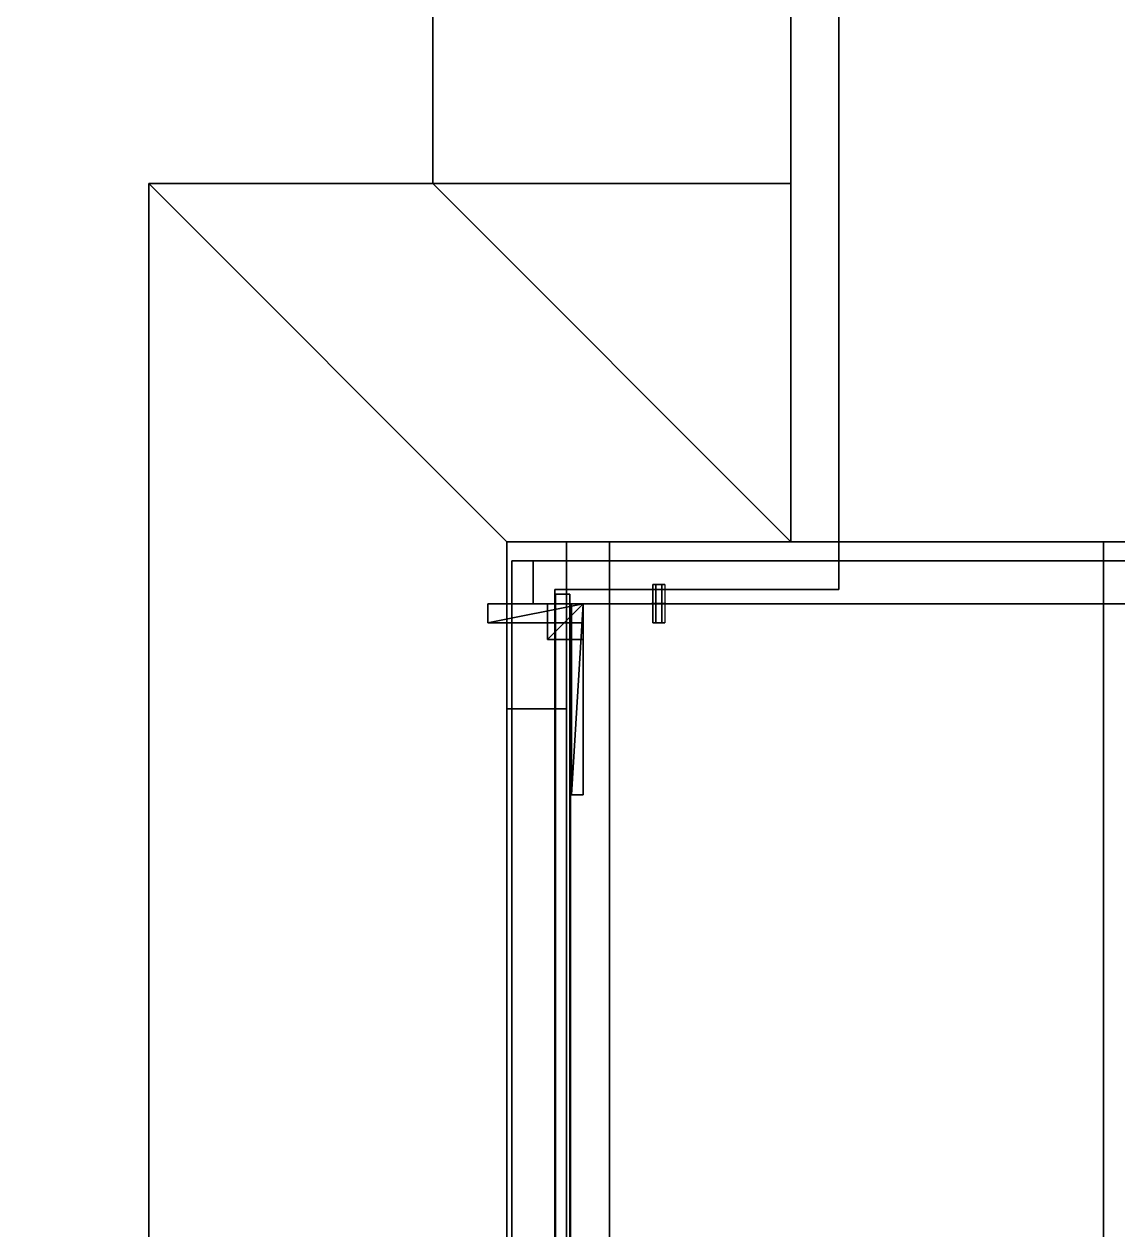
# Model space of a CAD drawing. Extents: x -150 to 6983, y -150 to 6527.
# Drawn here: x 3947 to 4405, y 3529 to 4034 of the extents above; entities that cross this region are included whole.
import ezdxf

# ---------------------------------------------------------------- set-up
doc = ezdxf.new("R2010")
doc.units = 0
for name, color, linetype in [('LAYER0', 7, 'CONTINUOUS'), ('LAYER171', 7, 'CONTINUOUS'), ('LAYER174', 7, 'CONTINUOUS'), ('LAYER176', 7, 'CONTINUOUS'), ('LAYER24', 45, 'CONTINUOUS'), ('LAYER3', 7, 'CONTINUOUS'), ('LAYER33', 2, 'CONTINUOUS'), ('LAYER34', 7, 'CONTINUOUS'), ('LAYER35', 253, 'CONTINUOUS'), ('LAYER36', 253, 'CONTINUOUS'), ('LAYER37', 253, 'CONTINUOUS'), ('LAYER38', 253, 'CONTINUOUS'), ('LAYER39', 253, 'CONTINUOUS'), ('LAYER4', 7, 'CONTINUOUS'), ('LAYER40', 253, 'CONTINUOUS'), ('LAYER42', 7, 'CONTINUOUS'), ('LAYER46', 7, 'CONTINUOUS'), ('LAYER48', 7, 'CONTINUOUS'), ('LAYER5', 7, 'CONTINUOUS'), ('LAYER6', 45, 'CONTINUOUS'), ('LAYER63', 7, 'CONTINUOUS'), ('LAYER67', 254, 'CONTINUOUS'), ('LAYER68', 45, 'CONTINUOUS'), ('LAYER69', 45, 'CONTINUOUS'), ('LAYER70', 45, 'CONTINUOUS'), ('LAYER71', 45, 'CONTINUOUS'), ('LAYER74', 254, 'CONTINUOUS')]:
    doc.layers.add(name, color=color, linetype=linetype)

msp = doc.modelspace()

# ---------------------------------------------------------------- linework, layer by layer
at = {"layer": 'LAYER0', "invisible_edges": 1}
for points in [[(6983, 6527, -5), (-150, -150, -5), (-150, 6527, -5), (6983, 6527, -5)], [(-150, -150, -5), (6983, 6527, -5), (6983, -150, -5), (-150, -150, -5)], [(6983, -150), (-150, 6527), (-150, -150), (6983, -150)], [(-150, 6527), (6983, -150), (6983, 6527), (-150, 6527)]]:
    msp.add_3dface(points, dxfattribs=at)
at = {"layer": 'LAYER171'}
for points, invisible_edges in [([(4268, 5390), (4288, 5410), (4268, 3817), (4268, 5390)], 3), ([(4288, 3797), (4268, 3817), (4288, 5410), (4288, 3797)], 3), ([(4288, 5410, 100), (4268, 5390, 100), (4288, 3797, 100), (4288, 5410, 100)], 3), ([(4288, 5410), (4288, 3797, 100), (4288, 3797), (4288, 5410)], 1), ([(4288, 3797, 100), (4288, 5410), (4288, 5410, 100), (4288, 3797, 100)], 1), ([(4268, 5390, 100), (4268, 3817), (4268, 3817, 100), (4268, 5390, 100)], 1), ([(4268, 3817), (4268, 5390, 100), (4268, 5390), (4268, 3817)], 1), ([(4268, 3817, 100), (4288, 3797, 100), (4268, 5390, 100), (4268, 3817, 100)], 3), ([(4149, 3817), (4169, 3797), (4149, 2232), (4149, 3817)], 3), ([(4169, 3797), (4149, 3817), (4268, 3817), (4169, 3797)], 5), ([(4149, 3817, 100), (4149, 2232), (4149, 2232, 100), (4149, 3817, 100)], 1), ([(4149, 2232), (4149, 3817, 100), (4149, 3817), (4149, 2232)], 1), ([(4149, 3817, 100), (4268, 3817), (4149, 3817), (4149, 3817, 100)], 1), ([(4268, 3817), (4149, 3817, 100), (4268, 3817, 100), (4268, 3817)], 1), ([(4149, 2232, 100), (4169, 2212, 100), (4149, 3817, 100), (4149, 2232, 100)], 3), ([(4149, 3817, 100), (4169, 2212, 100), (4169, 3797, 100), (4149, 3817, 100)], 5), ([(4149, 3817, 100), (4169, 3797, 100), (4268, 3817, 100), (4149, 3817, 100)], 3), ([(4169, 3797), (4268, 3817), (4288, 3797), (4169, 3797)], 3), ([(4268, 3817, 100), (4169, 3797, 100), (4288, 3797, 100), (4268, 3817, 100)], 5), ([(4169, 2212), (4149, 2232), (4169, 3797), (4169, 2212)], 3), ([(4288, 3797, 100), (4169, 3797), (4288, 3797), (4288, 3797, 100)], 1), ([(4169, 3797), (4288, 3797, 100), (4169, 3797, 100), (4169, 3797)], 1), ([(4169, 3797), (4169, 2212, 100), (4169, 2212), (4169, 3797)], 1), ([(4169, 2212, 100), (4169, 3797), (4169, 3797, 100), (4169, 2212, 100)], 1)]:
    msp.add_3dface(points, dxfattribs=dict(at, invisible_edges=invisible_edges))
at = {"layer": 'LAYER174', "invisible_edges": 1}
for points in [[(4149, 3747, 1955), (4149, 3817, 705), (4149, 3747, 705), (4149, 3747, 1955)], [(4149, 3817, 705), (4149, 3747, 1955), (4149, 3817, 1955), (4149, 3817, 705)], [(4174, 3747, 705), (4149, 3817, 705), (4174, 3817, 705), (4174, 3747, 705)], [(4149, 3817, 705), (4174, 3747, 705), (4149, 3747, 705), (4149, 3817, 705)], [(4174, 3817, 1955), (4149, 3817, 705), (4149, 3817, 1955), (4174, 3817, 1955)], [(4149, 3817, 705), (4174, 3817, 1955), (4174, 3817, 705), (4149, 3817, 705)], [(4149, 3747, 1955), (4174, 3817, 1955), (4149, 3817, 1955), (4149, 3747, 1955)], [(4174, 3817, 1955), (4149, 3747, 1955), (4174, 3747, 1955), (4174, 3817, 1955)], [(4174, 3817, 1955), (4174, 3747, 705), (4174, 3817, 705), (4174, 3817, 1955)], [(4174, 3747, 705), (4174, 3817, 1955), (4174, 3747, 1955), (4174, 3747, 705)], [(4174, 3747, 705), (4149, 3747, 1955), (4149, 3747, 705), (4174, 3747, 705)], [(4149, 3747, 1955), (4174, 3747, 705), (4174, 3747, 1955), (4149, 3747, 1955)]]:
    msp.add_3dface(points, dxfattribs=at)
at = {"layer": 'LAYER176', "invisible_edges": 1}
for points in [[(4149, 3747, 680), (4149, 3817, 548), (4149, 3747, 548), (4149, 3747, 680)], [(4149, 3817, 548), (4149, 3747, 680), (4149, 3817, 680), (4149, 3817, 548)], [(4174, 3747, 548), (4149, 3817, 548), (4174, 3817, 548), (4174, 3747, 548)], [(4149, 3817, 548), (4174, 3747, 548), (4149, 3747, 548), (4149, 3817, 548)], [(4174, 3817, 680), (4149, 3817, 548), (4149, 3817, 680), (4174, 3817, 680)], [(4149, 3817, 548), (4174, 3817, 680), (4174, 3817, 548), (4149, 3817, 548)], [(4149, 3747, 680), (4174, 3817, 680), (4149, 3817, 680), (4149, 3747, 680)], [(4174, 3817, 680), (4149, 3747, 680), (4174, 3747, 680), (4174, 3817, 680)], [(4174, 3817, 680), (4174, 3747, 548), (4174, 3817, 548), (4174, 3817, 680)], [(4174, 3747, 548), (4174, 3817, 680), (4174, 3747, 680), (4174, 3747, 548)], [(4174, 3747, 548), (4149, 3747, 680), (4149, 3747, 548), (4174, 3747, 548)], [(4149, 3747, 680), (4174, 3747, 548), (4174, 3747, 680), (4149, 3747, 680)]]:
    msp.add_3dface(points, dxfattribs=at)
at = {"layer": 'LAYER24', "invisible_edges": 1}
for points in [[(4151, 3790.999, 100), (4501, 3808.999, 100), (4501, 3790.999, 100), (4151, 3790.999, 100)], [(4501, 3808.999, 100), (4151, 3790.999, 100), (4151, 3808.999, 100), (4501, 3808.999, 100)], [(4151, 3808.999, 530), (4501, 3790.999, 530), (4501, 3808.999, 530), (4151, 3808.999, 530)], [(4501, 3790.999, 530), (4151, 3808.999, 530), (4151, 3790.999, 530), (4501, 3790.999, 530)], [(4151, 3808.999, 530), (4151, 3790.999, 100), (4151, 3790.999, 530), (4151, 3808.999, 530)], [(4151, 3790.999, 100), (4151, 3808.999, 530), (4151, 3808.999, 100), (4151, 3790.999, 100)], [(4501, 3808.999, 100), (4151, 3808.999, 530), (4501, 3808.999, 530), (4501, 3808.999, 100)], [(4151, 3808.999, 530), (4501, 3808.999, 100), (4151, 3808.999, 100), (4151, 3808.999, 530)], [(4151, 3790.999, 100), (4501, 3790.999, 530), (4151, 3790.999, 530), (4151, 3790.999, 100)], [(4501, 3790.999, 530), (4151, 3790.999, 100), (4501, 3790.999, 100), (4501, 3790.999, 530)]]:
    msp.add_3dface(points, dxfattribs=at)
at = {"layer": 'LAYER3'}
for points, invisible_edges in [([(4268, 5390), (4118, 3967), (4118, 5240), (4268, 5390)], 1), ([(4118, 3967), (4268, 5390), (4268, 3817), (4118, 3967)], 1), ([(4268, 3817, 2407), (4268, 4207.5, 1945.5), (4268, 5390, 2407), (4268, 3817, 2407)], 3), ([(4268, 4207.5, 1713.5), (4268, 3817), (4268, 5390), (4268, 4207.5, 1713.5)], 5), ([(4118, 5240, 2407), (4118, 3967), (4118, 3967, 2407), (4118, 5240, 2407)], 1), ([(4118, 3967), (4118, 5240, 2407), (4118, 5240), (4118, 3967)], 1), ([(4268, 4207.5, 1945.5), (4268, 3817, 2407), (4268, 4207.5, 1713.5), (4268, 4207.5, 1945.5)], 7), ([(4268, 3817), (4268, 4207.5, 1713.5), (4268, 3817, 2407), (4268, 3817)], 3), ([(4118, 3967, 2407), (4268, 3817), (4268, 3817, 2407), (4118, 3967, 2407)], 1), ([(4268, 3817), (4118, 3967, 2407), (4118, 3967), (4268, 3817)], 1)]:
    msp.add_3dface(points, dxfattribs=dict(at, invisible_edges=invisible_edges))
at = {"layer": 'LAYER33'}
for points in [[(4181, 3790.999, 500.5), (4176, 3710.999, 500.5), (4181, 3710.999, 500.5), (4181, 3790.999, 500.5)], [(4176, 3790.999, 500.5), (4176, 3710.999, 500.5), (4181, 3790.999, 500.5), (4176, 3790.999, 500.5)], [(4181, 3790.999, 477.5), (4176, 3790.999, 500.5), (4181, 3790.999, 500.5), (4181, 3790.999, 477.5)], [(4176, 3790.999, 477.5), (4176, 3790.999, 500.5), (4181, 3790.999, 477.5), (4176, 3790.999, 477.5)], [(4176, 3710.999, 477.5), (4181, 3790.999, 477.5), (4181, 3710.999, 477.5), (4176, 3710.999, 477.5)], [(4176, 3790.999, 477.5), (4181, 3790.999, 477.5), (4176, 3710.999, 477.5), (4176, 3790.999, 477.5)], [(4176, 3710.999, 500.5), (4176, 3790.999, 477.5), (4176, 3710.999, 477.5), (4176, 3710.999, 500.5)], [(4176, 3790.999, 500.5), (4176, 3790.999, 477.5), (4176, 3710.999, 500.5), (4176, 3790.999, 500.5)], [(4181, 3710.999, 477.5), (4181, 3790.999, 500.5), (4181, 3710.999, 500.5), (4181, 3710.999, 477.5)], [(4181, 3790.999, 477.5), (4181, 3790.999, 500.5), (4181, 3710.999, 477.5), (4181, 3790.999, 477.5)], [(4181, 3710.999, 500.5), (4176, 3710.999, 477.5), (4181, 3710.999, 477.5), (4181, 3710.999, 500.5)], [(4176, 3710.999, 500.5), (4176, 3710.999, 477.5), (4181, 3710.999, 500.5), (4176, 3710.999, 500.5)]]:
    msp.add_3dface(points, dxfattribs=at)
at = {"layer": 'LAYER34', "invisible_edges": 1}
for points in [[(4181, 3790.999, 500.5), (4176, 3710.999, 500.5), (4181, 3710.999, 500.5), (4181, 3790.999, 500.5)], [(4176, 3710.999, 500.5), (4181, 3790.999, 500.5), (4176, 3790.999, 500.5), (4176, 3710.999, 500.5)], [(4176, 3790.999, 477.5), (4181, 3710.999, 477.5), (4176, 3710.999, 477.5), (4176, 3790.999, 477.5)], [(4181, 3710.999, 477.5), (4176, 3790.999, 477.5), (4181, 3790.999, 477.5), (4181, 3710.999, 477.5)], [(4176, 3790.999, 477.5), (4181, 3790.999, 500.5), (4181, 3790.999, 477.5), (4176, 3790.999, 477.5)], [(4181, 3790.999, 500.5), (4176, 3790.999, 477.5), (4176, 3790.999, 500.5), (4181, 3790.999, 500.5)], [(4176, 3710.999, 500.5), (4176, 3790.999, 477.5), (4176, 3710.999, 477.5), (4176, 3710.999, 500.5)], [(4176, 3790.999, 477.5), (4176, 3710.999, 500.5), (4176, 3790.999, 500.5), (4176, 3790.999, 477.5)], [(4181, 3790.999, 500.5), (4181, 3710.999, 477.5), (4181, 3790.999, 477.5), (4181, 3790.999, 500.5)], [(4181, 3710.999, 477.5), (4181, 3790.999, 500.5), (4181, 3710.999, 500.5), (4181, 3710.999, 477.5)], [(4176, 3710.999, 500.5), (4181, 3710.999, 477.5), (4181, 3710.999, 500.5), (4176, 3710.999, 500.5)], [(4181, 3710.999, 477.5), (4176, 3710.999, 500.5), (4176, 3710.999, 477.5), (4181, 3710.999, 477.5)]]:
    msp.add_3dface(points, dxfattribs=at)
at = {"layer": 'LAYER35'}
for points in [[(4181, 3790.999, 500.5), (4166, 3775.999, 500.5), (4181, 3775.999, 500.5), (4181, 3790.999, 500.5)], [(4166, 3790.999, 500.5), (4166, 3775.999, 500.5), (4181, 3790.999, 500.5), (4166, 3790.999, 500.5)], [(4181, 3790.999, 485.5), (4166, 3790.999, 500.5), (4181, 3790.999, 500.5), (4181, 3790.999, 485.5)], [(4166, 3790.999, 485.5), (4166, 3790.999, 500.5), (4181, 3790.999, 485.5), (4166, 3790.999, 485.5)], [(4166, 3775.999, 485.5), (4181, 3790.999, 485.5), (4181, 3775.999, 485.5), (4166, 3775.999, 485.5)], [(4166, 3790.999, 485.5), (4181, 3790.999, 485.5), (4166, 3775.999, 485.5), (4166, 3790.999, 485.5)], [(4166, 3775.999, 500.5), (4166, 3790.999, 485.5), (4166, 3775.999, 485.5), (4166, 3775.999, 500.5)], [(4166, 3790.999, 500.5), (4166, 3790.999, 485.5), (4166, 3775.999, 500.5), (4166, 3790.999, 500.5)], [(4181, 3775.999, 485.5), (4181, 3790.999, 500.5), (4181, 3775.999, 500.5), (4181, 3775.999, 485.5)], [(4181, 3790.999, 485.5), (4181, 3790.999, 500.5), (4181, 3775.999, 485.5), (4181, 3790.999, 485.5)], [(4181, 3775.999, 500.5), (4166, 3775.999, 485.5), (4181, 3775.999, 485.5), (4181, 3775.999, 500.5)], [(4166, 3775.999, 500.5), (4166, 3775.999, 485.5), (4181, 3775.999, 500.5), (4166, 3775.999, 500.5)]]:
    msp.add_3dface(points, dxfattribs=at)
at = {"layer": 'LAYER36'}
for points in [[(4181, 3790.999, 500.5), (4166, 3775.999, 500.5), (4181, 3775.999, 500.5), (4181, 3790.999, 500.5)], [(4166, 3790.999, 500.5), (4166, 3775.999, 500.5), (4181, 3790.999, 500.5), (4166, 3790.999, 500.5)], [(4181, 3790.999, 485.5), (4166, 3790.999, 500.5), (4181, 3790.999, 500.5), (4181, 3790.999, 485.5)], [(4166, 3790.999, 485.5), (4166, 3790.999, 500.5), (4181, 3790.999, 485.5), (4166, 3790.999, 485.5)], [(4166, 3775.999, 485.5), (4181, 3790.999, 485.5), (4181, 3775.999, 485.5), (4166, 3775.999, 485.5)], [(4166, 3790.999, 485.5), (4181, 3790.999, 485.5), (4166, 3775.999, 485.5), (4166, 3790.999, 485.5)], [(4166, 3775.999, 500.5), (4166, 3790.999, 485.5), (4166, 3775.999, 485.5), (4166, 3775.999, 500.5)], [(4166, 3790.999, 500.5), (4166, 3790.999, 485.5), (4166, 3775.999, 500.5), (4166, 3790.999, 500.5)], [(4181, 3775.999, 485.5), (4181, 3790.999, 500.5), (4181, 3775.999, 500.5), (4181, 3775.999, 485.5)], [(4181, 3790.999, 485.5), (4181, 3790.999, 500.5), (4181, 3775.999, 485.5), (4181, 3790.999, 485.5)], [(4181, 3775.999, 500.5), (4166, 3775.999, 485.5), (4181, 3775.999, 485.5), (4181, 3775.999, 500.5)], [(4166, 3775.999, 500.5), (4166, 3775.999, 485.5), (4181, 3775.999, 500.5), (4166, 3775.999, 500.5)]]:
    msp.add_3dface(points, dxfattribs=at)
at = {"layer": 'LAYER37'}
for points in [[(4181, 3790.999, 500.5), (4166, 3775.999, 500.5), (4181, 3775.999, 500.5), (4181, 3790.999, 500.5)], [(4166, 3790.999, 500.5), (4166, 3775.999, 500.5), (4181, 3790.999, 500.5), (4166, 3790.999, 500.5)], [(4181, 3790.999, 485.5), (4166, 3790.999, 500.5), (4181, 3790.999, 500.5), (4181, 3790.999, 485.5)], [(4166, 3790.999, 485.5), (4166, 3790.999, 500.5), (4181, 3790.999, 485.5), (4166, 3790.999, 485.5)], [(4166, 3775.999, 485.5), (4181, 3790.999, 485.5), (4181, 3775.999, 485.5), (4166, 3775.999, 485.5)], [(4166, 3790.999, 485.5), (4181, 3790.999, 485.5), (4166, 3775.999, 485.5), (4166, 3790.999, 485.5)], [(4166, 3775.999, 500.5), (4166, 3790.999, 485.5), (4166, 3775.999, 485.5), (4166, 3775.999, 500.5)], [(4166, 3790.999, 500.5), (4166, 3790.999, 485.5), (4166, 3775.999, 500.5), (4166, 3790.999, 500.5)], [(4181, 3775.999, 485.5), (4181, 3790.999, 500.5), (4181, 3775.999, 500.5), (4181, 3775.999, 485.5)], [(4181, 3790.999, 485.5), (4181, 3790.999, 500.5), (4181, 3775.999, 485.5), (4181, 3790.999, 485.5)], [(4181, 3775.999, 500.5), (4166, 3775.999, 485.5), (4181, 3775.999, 485.5), (4181, 3775.999, 500.5)], [(4166, 3775.999, 500.5), (4166, 3775.999, 485.5), (4181, 3775.999, 500.5), (4166, 3775.999, 500.5)]]:
    msp.add_3dface(points, dxfattribs=at)
at = {"layer": 'LAYER38'}
for points in [[(4181, 3790.999, 500.5), (4166, 3775.999, 500.5), (4181, 3775.999, 500.5), (4181, 3790.999, 500.5)], [(4166, 3790.999, 500.5), (4166, 3775.999, 500.5), (4181, 3790.999, 500.5), (4166, 3790.999, 500.5)], [(4181, 3790.999, 485.5), (4166, 3790.999, 500.5), (4181, 3790.999, 500.5), (4181, 3790.999, 485.5)], [(4166, 3790.999, 485.5), (4166, 3790.999, 500.5), (4181, 3790.999, 485.5), (4166, 3790.999, 485.5)], [(4166, 3775.999, 485.5), (4181, 3790.999, 485.5), (4181, 3775.999, 485.5), (4166, 3775.999, 485.5)], [(4166, 3790.999, 485.5), (4181, 3790.999, 485.5), (4166, 3775.999, 485.5), (4166, 3790.999, 485.5)], [(4166, 3775.999, 500.5), (4166, 3790.999, 485.5), (4166, 3775.999, 485.5), (4166, 3775.999, 500.5)], [(4166, 3790.999, 500.5), (4166, 3790.999, 485.5), (4166, 3775.999, 500.5), (4166, 3790.999, 500.5)], [(4181, 3775.999, 485.5), (4181, 3790.999, 500.5), (4181, 3775.999, 500.5), (4181, 3775.999, 485.5)], [(4181, 3790.999, 485.5), (4181, 3790.999, 500.5), (4181, 3775.999, 485.5), (4181, 3790.999, 485.5)], [(4181, 3775.999, 500.5), (4166, 3775.999, 485.5), (4181, 3775.999, 485.5), (4181, 3775.999, 500.5)], [(4166, 3775.999, 500.5), (4166, 3775.999, 485.5), (4181, 3775.999, 500.5), (4166, 3775.999, 500.5)]]:
    msp.add_3dface(points, dxfattribs=at)
at = {"layer": 'LAYER39'}
for points in [[(4181, 3790.999, 500.5), (4141, 3782.999, 500.5), (4181, 3782.999, 500.5), (4181, 3790.999, 500.5)], [(4141, 3790.999, 500.5), (4141, 3782.999, 500.5), (4181, 3790.999, 500.5), (4141, 3790.999, 500.5)], [(4181, 3790.999, 492.5), (4141, 3790.999, 500.5), (4181, 3790.999, 500.5), (4181, 3790.999, 492.5)], [(4141, 3790.999, 492.5), (4141, 3790.999, 500.5), (4181, 3790.999, 492.5), (4141, 3790.999, 492.5)], [(4141, 3782.999, 492.5), (4181, 3790.999, 492.5), (4181, 3782.999, 492.5), (4141, 3782.999, 492.5)], [(4141, 3790.999, 492.5), (4181, 3790.999, 492.5), (4141, 3782.999, 492.5), (4141, 3790.999, 492.5)], [(4141, 3782.999, 500.5), (4141, 3790.999, 492.5), (4141, 3782.999, 492.5), (4141, 3782.999, 500.5)], [(4141, 3790.999, 500.5), (4141, 3790.999, 492.5), (4141, 3782.999, 500.5), (4141, 3790.999, 500.5)], [(4181, 3782.999, 492.5), (4181, 3790.999, 500.5), (4181, 3782.999, 500.5), (4181, 3782.999, 492.5)], [(4181, 3790.999, 492.5), (4181, 3790.999, 500.5), (4181, 3782.999, 492.5), (4181, 3790.999, 492.5)], [(4181, 3782.999, 500.5), (4141, 3782.999, 492.5), (4181, 3782.999, 492.5), (4181, 3782.999, 500.5)], [(4141, 3782.999, 500.5), (4141, 3782.999, 492.5), (4181, 3782.999, 500.5), (4141, 3782.999, 500.5)]]:
    msp.add_3dface(points, dxfattribs=at)
at = {"layer": 'LAYER4', "invisible_edges": 1}
for points in [[(4268, 3967), (4149, 3817), (3999, 3967), (4268, 3967)], [(3999, 3967, 2407), (4268, 3967), (3999, 3967), (3999, 3967, 2407)], [(4268, 3967), (3999, 3967, 2407), (4268, 3967, 2407), (4268, 3967)], [(3999, 3967, 2407), (4149, 3817), (4149, 3817, 2407), (3999, 3967, 2407)], [(4149, 3817), (3999, 3967, 2407), (3999, 3967), (4149, 3817)], [(4149, 3817, 2407), (4268, 3967, 2407), (3999, 3967, 2407), (4149, 3817, 2407)], [(4149, 3817), (4268, 3967), (4268, 3817), (4149, 3817)], [(4268, 3967, 2407), (4149, 3817, 2407), (4268, 3817, 2407), (4268, 3967, 2407)], [(4268, 3967), (4268, 3817, 2407), (4268, 3817), (4268, 3967)], [(4268, 3817, 2407), (4268, 3967), (4268, 3967, 2407), (4268, 3817, 2407)], [(4268, 3817, 2407), (4149, 3817), (4268, 3817), (4268, 3817, 2407)], [(4149, 3817), (4268, 3817, 2407), (4149, 3817, 2407), (4149, 3817)]]:
    msp.add_3dface(points, dxfattribs=at)
at = {"layer": 'LAYER40'}
for points in [[(4181, 3790.999, 500.5), (4176, 3710.999, 500.5), (4181, 3710.999, 500.5), (4181, 3790.999, 500.5)], [(4176, 3790.999, 500.5), (4176, 3710.999, 500.5), (4181, 3790.999, 500.5), (4176, 3790.999, 500.5)], [(4181, 3790.999, 484.5), (4176, 3790.999, 500.5), (4181, 3790.999, 500.5), (4181, 3790.999, 484.5)], [(4176, 3790.999, 484.5), (4176, 3790.999, 500.5), (4181, 3790.999, 484.5), (4176, 3790.999, 484.5)], [(4176, 3710.999, 484.5), (4181, 3790.999, 484.5), (4181, 3710.999, 484.5), (4176, 3710.999, 484.5)], [(4176, 3790.999, 484.5), (4181, 3790.999, 484.5), (4176, 3710.999, 484.5), (4176, 3790.999, 484.5)], [(4176, 3710.999, 500.5), (4176, 3790.999, 484.5), (4176, 3710.999, 484.5), (4176, 3710.999, 500.5)], [(4176, 3790.999, 500.5), (4176, 3790.999, 484.5), (4176, 3710.999, 500.5), (4176, 3790.999, 500.5)], [(4181, 3710.999, 484.5), (4181, 3790.999, 500.5), (4181, 3710.999, 500.5), (4181, 3710.999, 484.5)], [(4181, 3790.999, 484.5), (4181, 3790.999, 500.5), (4181, 3710.999, 484.5), (4181, 3790.999, 484.5)], [(4181, 3710.999, 500.5), (4176, 3710.999, 484.5), (4181, 3710.999, 484.5), (4181, 3710.999, 500.5)], [(4176, 3710.999, 500.5), (4176, 3710.999, 484.5), (4181, 3710.999, 500.5), (4176, 3710.999, 500.5)]]:
    msp.add_3dface(points, dxfattribs=at)
at = {"layer": 'LAYER42', "invisible_edges": 1}
for points in [[(4151, 3790.999, 101), (4501, 2256.999, 101), (4151, 2256.999, 101), (4151, 3790.999, 101)], [(4501, 2256.999, 101), (4151, 3790.999, 101), (4501, 3790.999, 101), (4501, 2256.999, 101)], [(4151, 3790.999, 101), (4501, 3790.999, 119), (4501, 3790.999, 101), (4151, 3790.999, 101)], [(4501, 3790.999, 119), (4151, 3790.999, 101), (4151, 3790.999, 119), (4501, 3790.999, 119)], [(4151, 2256.999, 119), (4151, 3790.999, 101), (4151, 2256.999, 101), (4151, 2256.999, 119)], [(4151, 3790.999, 101), (4151, 2256.999, 119), (4151, 3790.999, 119), (4151, 3790.999, 101)], [(4501, 3790.999, 119), (4151, 2256.999, 119), (4501, 2256.999, 119), (4501, 3790.999, 119)], [(4151, 2256.999, 119), (4501, 3790.999, 119), (4151, 3790.999, 119), (4151, 2256.999, 119)]]:
    msp.add_3dface(points, dxfattribs=at)
at = {"layer": 'LAYER46', "invisible_edges": 1}
for points in [[(4169.3, 3794.999, 529.5), (4175.3, 3028.999, 529.5), (4175.3, 3794.999, 529.5), (4169.3, 3794.999, 529.5)], [(4175.3, 3028.999, 529.5), (4169.3, 3794.999, 529.5), (4169.3, 3028.999, 529.5), (4175.3, 3028.999, 529.5)], [(4175.3, 3794.999, 115), (4169.3, 3794.999, 529.5), (4175.3, 3794.999, 529.5), (4175.3, 3794.999, 115)], [(4169.3, 3794.999, 529.5), (4175.3, 3794.999, 115), (4169.3, 3794.999, 115), (4169.3, 3794.999, 529.5)], [(4169.3, 3028.999, 115), (4175.3, 3794.999, 115), (4175.3, 3028.999, 115), (4169.3, 3028.999, 115)], [(4175.3, 3794.999, 115), (4169.3, 3028.999, 115), (4169.3, 3794.999, 115), (4175.3, 3794.999, 115)], [(4169.3, 3794.999, 529.5), (4169.3, 3028.999, 115), (4169.3, 3028.999, 529.5), (4169.3, 3794.999, 529.5)], [(4169.3, 3028.999, 115), (4169.3, 3794.999, 529.5), (4169.3, 3794.999, 115), (4169.3, 3028.999, 115)], [(4175.3, 3794.999, 115), (4175.3, 3028.999, 529.5), (4175.3, 3028.999, 115), (4175.3, 3794.999, 115)], [(4175.3, 3028.999, 529.5), (4175.3, 3794.999, 115), (4175.3, 3794.999, 529.5), (4175.3, 3028.999, 529.5)]]:
    msp.add_3dface(points, dxfattribs=at)
at = {"layer": 'LAYER48', "invisible_edges": 1}
for points in [[(4151, 3790.999, 530), (4151, 3032.999, 410), (4151, 3032.999, 530), (4151, 3790.999, 530)], [(4151, 3032.999, 410), (4151, 3790.999, 530), (4151, 3790.999, 410), (4151, 3032.999, 410)], [(4169, 3790.999, 410), (4151, 3032.999, 410), (4151, 3790.999, 410), (4169, 3790.999, 410)], [(4151, 3032.999, 410), (4169, 3790.999, 410), (4169, 3032.999, 410), (4151, 3032.999, 410)], [(4151, 3790.999, 530), (4169, 3790.999, 410), (4151, 3790.999, 410), (4151, 3790.999, 530)], [(4169, 3790.999, 410), (4151, 3790.999, 530), (4169, 3790.999, 530), (4169, 3790.999, 410)], [(4169, 3032.999, 530), (4151, 3790.999, 530), (4151, 3032.999, 530), (4169, 3032.999, 530)], [(4151, 3790.999, 530), (4169, 3032.999, 530), (4169, 3790.999, 530), (4151, 3790.999, 530)], [(4169, 3790.999, 410), (4169, 3032.999, 530), (4169, 3032.999, 410), (4169, 3790.999, 410)], [(4169, 3032.999, 530), (4169, 3790.999, 410), (4169, 3790.999, 530), (4169, 3032.999, 530)]]:
    msp.add_3dface(points, dxfattribs=at)
at = {"layer": 'LAYER5'}
for points, invisible_edges in [([(4149, 3817), (3999, 2382), (3999, 3967), (4149, 3817)], 1), ([(3999, 3967), (4149, 3817, 2407), (4149, 3817), (3999, 3967)], 1), ([(4149, 3817, 2407), (3999, 3967), (3999, 3967, 2407), (4149, 3817, 2407)], 1), ([(3999, 3967, 2407), (3999, 2382), (3999, 2382, 2407), (3999, 3967, 2407)], 1), ([(3999, 2382), (3999, 3967, 2407), (3999, 3967), (3999, 2382)], 1), ([(4149, 2232, 2407), (3999, 3967, 2407), (3999, 2382, 2407), (4149, 2232, 2407)], 1), ([(3999, 3967, 2407), (4149, 2232, 2407), (4149, 3817, 2407), (3999, 3967, 2407)], 1), ([(3999, 2382), (4149, 3817), (4149, 2232), (3999, 2382)], 1), ([(4149, 3817, 2407), (4149, 2986.5, 475.5), (4149, 3817), (4149, 3817, 2407)], 3), ([(4149, 3817, 2407), (4149, 2926.5, 475.5), (4149, 2986.5, 475.5), (4149, 3817, 2407)], 5), ([(4149, 3817, 2407), (4149, 2785.5, 475.5), (4149, 2926.5, 475.5), (4149, 3817, 2407)], 7), ([(4149, 3817, 2407), (4149, 2725.5, 475.5), (4149, 2785.5, 475.5), (4149, 3817, 2407)], 5), ([(4149, 2232, 2407), (4149, 2725.5, 475.5), (4149, 3817, 2407), (4149, 2232, 2407)], 3), ([(4149, 2986.5, 395.5), (4149, 3817), (4149, 2986.5, 475.5), (4149, 2986.5, 395.5)], 3), ([(4149, 2926.5, 395.5), (4149, 3817), (4149, 2986.5, 395.5), (4149, 2926.5, 395.5)], 3), ([(4149, 2785.5, 395.5), (4149, 3817), (4149, 2926.5, 395.5), (4149, 2785.5, 395.5)], 7), ([(4149, 2725.5, 395.5), (4149, 3817), (4149, 2785.5, 395.5), (4149, 2725.5, 395.5)], 3), ([(4149, 2725.5, 395.5), (4149, 2232), (4149, 3817), (4149, 2725.5, 395.5)], 5)]:
    msp.add_3dface(points, dxfattribs=dict(at, invisible_edges=invisible_edges))
at = {"layer": 'LAYER6', "invisible_edges": 1}
for points in [[(4149, 3817, 680), (4465, 2247, 680), (4149, 2247, 680), (4149, 3817, 680)], [(4465, 2247, 680), (4149, 3817, 680), (4465, 3817, 680), (4465, 2247, 680)], [(4149, 3817, 680), (4465, 3817, 705), (4465, 3817, 680), (4149, 3817, 680)], [(4465, 3817, 705), (4149, 3817, 680), (4149, 3817, 705), (4465, 3817, 705)], [(4149, 2247, 705), (4149, 3817, 680), (4149, 2247, 680), (4149, 2247, 705)], [(4149, 3817, 680), (4149, 2247, 705), (4149, 3817, 705), (4149, 3817, 680)], [(4465, 3817, 705), (4149, 2247, 705), (4465, 2247, 705), (4465, 3817, 705)], [(4149, 2247, 705), (4465, 3817, 705), (4149, 3817, 705), (4149, 2247, 705)]]:
    msp.add_3dface(points, dxfattribs=at)
at = {"layer": 'LAYER63', "invisible_edges": 1}
for points in [[(4175.6, 3790.999, 315.5), (4451, 3032.999, 315.5), (4175.6, 3032.999, 315.5), (4175.6, 3790.999, 315.5)], [(4451, 3032.999, 315.5), (4175.6, 3790.999, 315.5), (4451, 3790.999, 315.5), (4451, 3032.999, 315.5)], [(4175.6, 3790.999, 315.5), (4451, 3790.999, 333.5), (4451, 3790.999, 315.5), (4175.6, 3790.999, 315.5)], [(4451, 3790.999, 333.5), (4175.6, 3790.999, 315.5), (4175.6, 3790.999, 333.5), (4451, 3790.999, 333.5)], [(4175.6, 3032.999, 333.5), (4175.6, 3790.999, 315.5), (4175.6, 3032.999, 315.5), (4175.6, 3032.999, 333.5)], [(4175.6, 3790.999, 315.5), (4175.6, 3032.999, 333.5), (4175.6, 3790.999, 333.5), (4175.6, 3790.999, 315.5)], [(4451, 3790.999, 333.5), (4175.6, 3032.999, 333.5), (4451, 3032.999, 333.5), (4451, 3790.999, 333.5)], [(4175.6, 3032.999, 333.5), (4451, 3790.999, 333.5), (4175.6, 3790.999, 333.5), (4175.6, 3032.999, 333.5)]]:
    msp.add_3dface(points, dxfattribs=at)
at = {"layer": 'LAYER67'}
for points in [[(4215.1, 3798.999, 313), (4210.1, 3798.999, 313), (4211.35, 3798.999, 315.165), (4213.85, 3798.999, 315.165)], [(4215.1, 3798.999, 313), (4213.85, 3798.999, 310.835), (4211.35, 3798.999, 310.835), (4210.1, 3798.999, 313)], [(4209.6, 3791.049, 313), (4215.6, 3791.049, 313), (4214.1, 3791.049, 315.598), (4211.1, 3791.049, 315.598)], [(4209.6, 3791.049, 313), (4215.6, 3791.049, 313), (4214.1, 3791.049, 310.402), (4211.1, 3791.049, 310.402)], [(4209.6, 3790.949, 313), (4215.6, 3790.949, 313), (4214.1, 3790.949, 315.598), (4211.1, 3790.949, 315.598)], [(4209.6, 3790.949, 313), (4215.6, 3790.949, 313), (4214.1, 3790.949, 310.402), (4211.1, 3790.949, 310.402)], [(4215.1, 3782.999, 313), (4210.1, 3782.999, 313), (4211.35, 3782.999, 315.165), (4213.85, 3782.999, 315.165)], [(4215.1, 3782.999, 313), (4213.85, 3782.999, 310.835), (4211.35, 3782.999, 310.835), (4210.1, 3782.999, 313)]]:
    msp.add_3dface(points, dxfattribs=at)
at = {"layer": 'LAYER68', "invisible_edges": 1}
for points in [[(4151, 3808.999, 530), (4521, 2238.999, 530), (4151, 2238.999, 530), (4151, 3808.999, 530)], [(4521, 2238.999, 530), (4151, 3808.999, 530), (4521, 3808.999, 530), (4521, 2238.999, 530)], [(4151, 3808.999, 530), (4521, 3808.999, 548), (4521, 3808.999, 530), (4151, 3808.999, 530)], [(4521, 3808.999, 548), (4151, 3808.999, 530), (4151, 3808.999, 548), (4521, 3808.999, 548)], [(4151, 2238.999, 548), (4151, 3808.999, 530), (4151, 2238.999, 530), (4151, 2238.999, 548)], [(4151, 3808.999, 530), (4151, 2238.999, 548), (4151, 3808.999, 548), (4151, 3808.999, 530)], [(4521, 3808.999, 548), (4151, 2238.999, 548), (4521, 2238.999, 548), (4521, 3808.999, 548)], [(4151, 2238.999, 548), (4521, 3808.999, 548), (4151, 3808.999, 548), (4151, 2238.999, 548)]]:
    msp.add_3dface(points, dxfattribs=at)
at = {"layer": 'LAYER69', "invisible_edges": 1}
for points in [[(4149, 3817, 1955), (4399, 2247, 1955), (4149, 2247, 1955), (4149, 3817, 1955)], [(4399, 2247, 1955), (4149, 3817, 1955), (4399, 3817, 1955), (4399, 2247, 1955)], [(4149, 3817, 1955), (4399, 3817, 1980), (4399, 3817, 1955), (4149, 3817, 1955)], [(4399, 3817, 1980), (4149, 3817, 1955), (4149, 3817, 1980), (4399, 3817, 1980)], [(4149, 2247, 1980), (4149, 3817, 1955), (4149, 2247, 1955), (4149, 2247, 1980)], [(4149, 3817, 1955), (4149, 2247, 1980), (4149, 3817, 1980), (4149, 3817, 1955)], [(4399, 3817, 1980), (4149, 2247, 1980), (4399, 2247, 1980), (4399, 3817, 1980)], [(4149, 2247, 1980), (4399, 3817, 1980), (4149, 3817, 1980), (4149, 2247, 1980)], [(4399, 3817, 1980), (4399, 2247, 1955), (4399, 3817, 1955), (4399, 3817, 1980)], [(4399, 2247, 1955), (4399, 3817, 1980), (4399, 2247, 1980), (4399, 2247, 1955)]]:
    msp.add_3dface(points, dxfattribs=at)
at = {"layer": 'LAYER70', "invisible_edges": 1}
for points in [[(4174, 3817, 680), (4174, 2247, 548), (4174, 2247, 680), (4174, 3817, 680)], [(4174, 2247, 548), (4174, 3817, 680), (4174, 3817, 548), (4174, 2247, 548)], [(4192, 3817, 548), (4174, 2247, 548), (4174, 3817, 548), (4192, 3817, 548)], [(4174, 2247, 548), (4192, 3817, 548), (4192, 2247, 548), (4174, 2247, 548)], [(4174, 3817, 680), (4192, 3817, 548), (4174, 3817, 548), (4174, 3817, 680)], [(4192, 3817, 548), (4174, 3817, 680), (4192, 3817, 680), (4192, 3817, 548)], [(4192, 2247, 680), (4174, 3817, 680), (4174, 2247, 680), (4192, 2247, 680)], [(4174, 3817, 680), (4192, 2247, 680), (4192, 3817, 680), (4174, 3817, 680)], [(4192, 3817, 548), (4192, 2247, 680), (4192, 2247, 548), (4192, 3817, 548)], [(4192, 2247, 680), (4192, 3817, 548), (4192, 3817, 680), (4192, 2247, 680)]]:
    msp.add_3dface(points, dxfattribs=at)
at = {"layer": 'LAYER71', "invisible_edges": 1}
for points in [[(4160, 3808.999), (4492, 3790.999), (4160, 3790.999), (4160, 3808.999)], [(4492, 3790.999), (4160, 3808.999), (4492, 3808.999), (4492, 3790.999)], [(4160, 3790.999, 100), (4160, 3808.999), (4160, 3790.999), (4160, 3790.999, 100)], [(4160, 3808.999), (4160, 3790.999, 100), (4160, 3808.999, 100), (4160, 3808.999)], [(4492, 3808.999, 100), (4160, 3790.999, 100), (4492, 3790.999, 100), (4492, 3808.999, 100)], [(4160, 3790.999, 100), (4492, 3808.999, 100), (4160, 3808.999, 100), (4160, 3790.999, 100)], [(4160, 3808.999), (4492, 3808.999, 100), (4492, 3808.999), (4160, 3808.999)], [(4492, 3808.999, 100), (4160, 3808.999), (4160, 3808.999, 100), (4492, 3808.999, 100)], [(4160, 3790.999, 100), (4492, 3790.999), (4492, 3790.999, 100), (4160, 3790.999, 100)], [(4492, 3790.999), (4160, 3790.999, 100), (4160, 3790.999), (4492, 3790.999)]]:
    msp.add_3dface(points, dxfattribs=at)
at = {"layer": 'LAYER74', "invisible_edges": 1}
for points in [[(4174, 2247, 1955), (4174, 3817, 705), (4174, 2247, 705), (4174, 2247, 1955)], [(4174, 3817, 705), (4174, 2247, 1955), (4174, 3817, 1955), (4174, 3817, 705)], [(4192, 2247, 705), (4174, 3817, 705), (4192, 3817, 705), (4192, 2247, 705)], [(4174, 3817, 705), (4192, 2247, 705), (4174, 2247, 705), (4174, 3817, 705)], [(4192, 3817, 1955), (4174, 3817, 705), (4174, 3817, 1955), (4192, 3817, 1955)], [(4174, 3817, 705), (4192, 3817, 1955), (4192, 3817, 705), (4174, 3817, 705)], [(4174, 2247, 1955), (4192, 3817, 1955), (4174, 3817, 1955), (4174, 2247, 1955)], [(4192, 3817, 1955), (4174, 2247, 1955), (4192, 2247, 1955), (4192, 3817, 1955)], [(4192, 3817, 1955), (4192, 2247, 705), (4192, 3817, 705), (4192, 3817, 1955)], [(4192, 2247, 705), (4192, 3817, 1955), (4192, 2247, 1955), (4192, 2247, 705)]]:
    msp.add_3dface(points, dxfattribs=at)

# ---------------------------------------------------------------- meshes
at = {"layer": 'LAYER3'}
mesh = msp.add_polymesh((2, 2), dxfattribs=at)
for k, corner in enumerate([(4268, 5390, 2407), (4268, 3817, 2407), (4118, 5240, 2407), (4118, 3967, 2407)]):
    mesh.set_mesh_vertex(divmod(k, 2), corner)
at = {"layer": 'LAYER67'}
mesh = msp.add_polymesh((2, 6), dxfattribs=dict(at, n_close=True))
for k, corner in enumerate([(4215.1, 3782.999, 313), (4213.85, 3782.999, 315.165), (4211.35, 3782.999, 315.165), (4210.1, 3782.999, 313), (4211.35, 3782.999, 310.835), (4213.85, 3782.999, 310.835), (4215.1, 3798.999, 313), (4213.85, 3798.999, 315.165), (4211.35, 3798.999, 315.165), (4210.1, 3798.999, 313), (4211.35, 3798.999, 310.835), (4213.85, 3798.999, 310.835)]):
    mesh.set_mesh_vertex(divmod(k, 6), corner)
mesh = msp.add_polymesh((2, 6), dxfattribs=dict(at, n_close=True))
for k, corner in enumerate([(4215.6, 3790.949, 313), (4214.1, 3790.949, 315.598), (4211.1, 3790.949, 315.598), (4209.6, 3790.949, 313), (4211.1, 3790.949, 310.402), (4214.1, 3790.949, 310.402), (4215.6, 3791.049, 313), (4214.1, 3791.049, 315.598), (4211.1, 3791.049, 315.598), (4209.6, 3791.049, 313), (4211.1, 3791.049, 310.402), (4214.1, 3791.049, 310.402)]):
    mesh.set_mesh_vertex(divmod(k, 6), corner)

doc.saveas('drawing.dxf')
